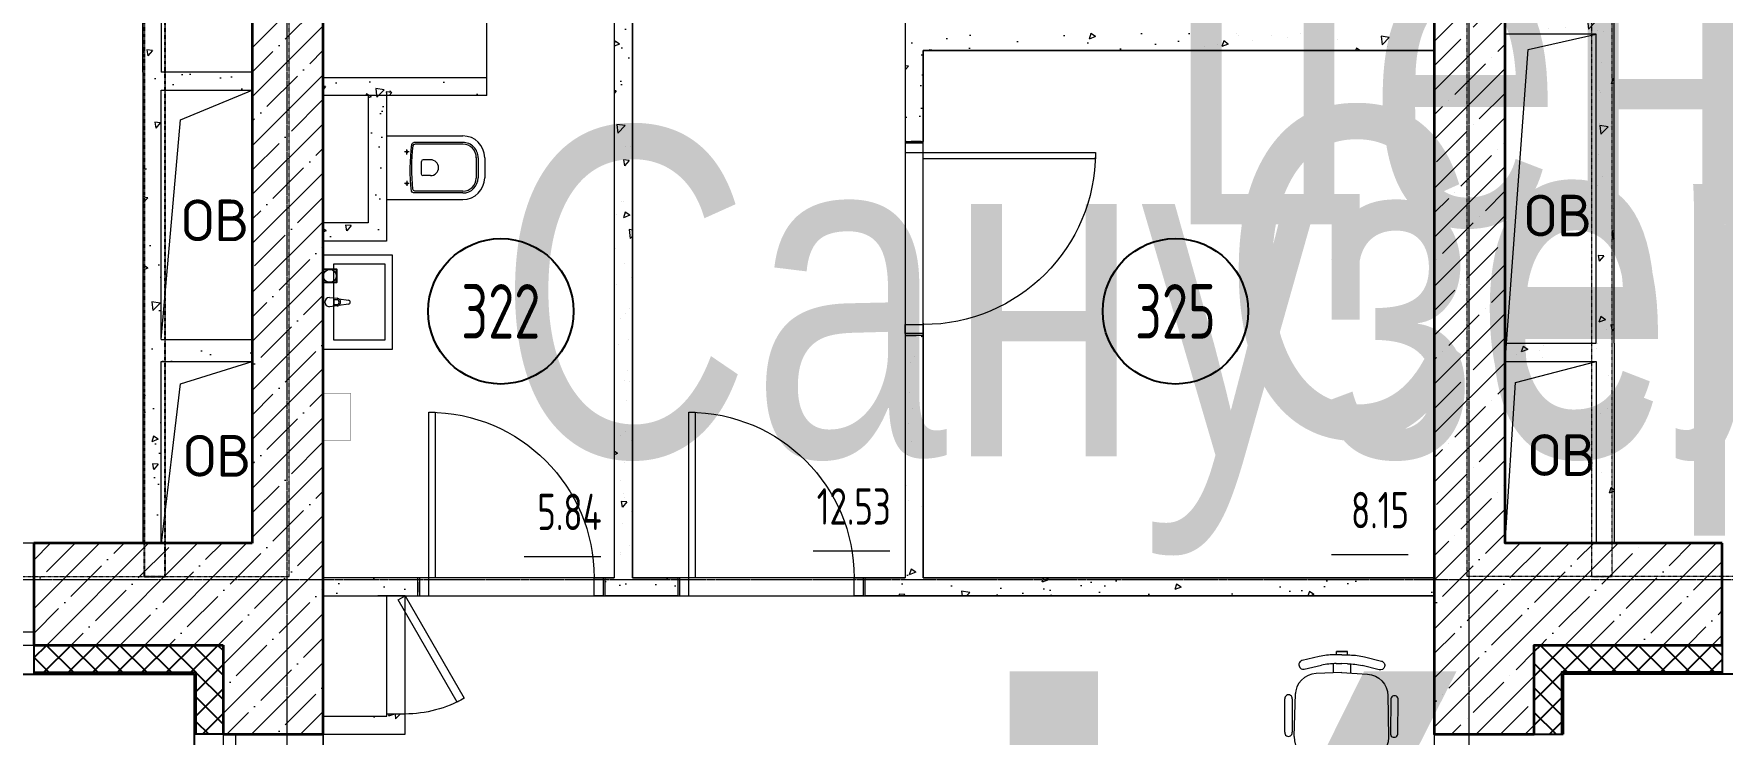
# Model space of a CAD drawing. Header units: millimetres. Extents: x 0 to 168960, y -92093 to 443706.
# Drawn here: x 34549 to 43835, y 339502 to 343356 of the extents above; entities that cross this region are included whole.
import ezdxf
from ezdxf.enums import TextEntityAlignment as Align

# ---------------------------------------------------------------- set-up
doc = ezdxf.new("R2018")
doc.units = ezdxf.units.MM
for name, pattern in [('HIDDEN', [0.375, 0.25, -0.125]), ('короткая штриховая', [282.222222, 141.111111, -141.111111]), ('осевая', [50.8, 31.75, -6.35, 6.35, -6.35])]:
    doc.linetypes.add(name, pattern=pattern)
for name, color, linetype, lineweight in [('_0', 7, 'Continuous', 15), ('АР_Двери', 250, 'Continuous', 9), ('АР_Названия помещений', 124, 'Continuous', 5), ('АР_Номер помещения', 1, 'Continuous', 25), ('АР_Окна БЛОК', 250, 'Continuous', 13), ('АР_Помещения_площадь', 19, 'Continuous', 9), ('АР_Фасад', 7, 'Continuous', 15), ('Балки.1', 7, 'Continuous', 9), ('Основная ГКЛ', 250, 'Continuous', 9)]:
    doc.layers.add(name, color=color, linetype=linetype, lineweight=lineweight)
for name, color, linetype in [('АР_Сущ.Несущая стена', 7, 'Continuous'), ('ТХ_дозаторы', 7, 'Continuous'), ('ТХ_обор_бытовое', 14, 'Continuous')]:
    doc.layers.add(name, color=color, linetype=linetype)
doc.styles.add('ISOCPEUR', font='isocpeur.ttf', dxfattribs={"height": 175})
doc.styles.add('PDF ISOCPEUR', font='isocpeur.ttf')
doc.styles.get("Standard").update_dxf_attribs({"font": 'arial.ttf'})
pattern_1 = [(225, (0, 65599.53), (67.35192, -67.35192), []), (315, (0, 65599.53), (67.35192, 67.35192), [])]
pattern_2 = [(45, (0, 65599.53), (-134.70384, 134.70384), []), (45, (134.7, 65599.53), (-134.70384, 134.70384), [238.125, -47.625, 0, -47.625])]
pattern_3 = [(230, (-108312.07, 363338.7), (-364.36934, 31.8782), [38.1, -419.1]), (175, (-108312.07, 363338.7), (70.4868, -382.1137), [30.48, -335.2812]), (280.45144, (-108342.43, 363341.36), (-293.8825, -350.2355), [32.38, -356.1805]), (226.1842, (-108312.07, 363237.1), (-542.1581, 84.0847), [57.15, -628.65]), (276.63556, (-108357.25, 363244.1), (-474.8083, -494.8522), [48.57, -534.2712]), (171.18415, (-108312.07, 363237.1), (-474.8083, -494.8522), [45.72, -502.9195]), (201, (-108362.87, 363262.5), (-303.2288, 204.5304), [38.1, -419.1]), (146, (-108362.87, 363262.5), (-123.6041, -368.3759), [30.48, -335.28]), (251.45144, (-108388.14, 363279.55), (-426.8328, -163.8455), [32.38, -356.1799]), (217.5, (-108312.07, 363338.7), (-6.17721, -169.11008), [0, -331.216, 0, -340.36, 0, -336.55]), (187.5, (-108312.07, 363338.7), (-133.63933, -200.36115), [0, -194.056, 0, -323.596, 0, -128.27]), (147.5, (-108198.78, 363338.7), (-271.18119, 11.45749), [0, -127, 0, -396.24, 0, -525.78]), (137.5, (-108147.98, 363338.7), (-296.25836, -50.853), [0, -165.1, 0, -263.144, 0, -373.38])]
pattern_4 = [(230, (9245.96, 428938.23), (-364.3693, 31.8782), [38.1, -419.1]), (175, (9245.96, 428938.23), (70.4868, -382.1137), [30.48, -335.2812]), (280.45144, (9215.6, 428940.9), (-293.8825, -350.2355), [32.38, -356.1805]), (226.1842, (9245.96, 428836.63), (-542.158, 84.0847), [57.15, -628.65]), (276.63556, (9200.8, 428843.64), (-474.8083, -494.8522), [48.57, -534.2712]), (171.18415, (9245.96, 428836.63), (-474.8083, -494.8522), [45.72, -502.9195]), (201, (9195.16, 428862.03), (-303.2288, 204.5304), [38.1, -419.1]), (146, (9195.16, 428862.03), (-123.604, -368.376), [30.48, -335.28]), (251.45144, (9169.9, 428879.07), (-426.8328, -163.8455), [32.38, -356.1799]), (217.5, (9245.96, 428938.23), (-6.1772, -169.11008), [0, -331.216, 0, -340.36, 0, -336.55]), (187.5, (9245.96, 428938.23), (-133.63933, -200.36115), [0, -194.056, 0, -323.596, 0, -128.27]), (147.5, (9359.24, 428938.23), (-271.1812, 11.45749), [0, -127, 0, -396.24, 0, -525.78]), (137.5, (9410.04, 428938.23), (-296.25836, -50.853), [0, -165.1, 0, -263.144, 0, -373.38])]
pattern_5 = [(230, (-236923.7, 363948.43), (-364.36934, 31.87817), [38.1, -419.1]), (175, (-236923.7, 363948.43), (70.48684, -382.1137), [30.48, -335.28117]), (280.45144, (-236954.08, 363951.1), (-293.8825, -350.2355), [32.38, -356.1805]), (226.1842, (-236923.7, 363846.83), (-542.1581, 84.08466), [57.15, -628.65]), (276.63556, (-236968.9, 363853.84), (-474.8083, -494.8522), [48.57, -534.2712]), (171.18415, (-236923.7, 363846.83), (-474.8083, -494.8522), [45.7199, -502.9195]), (201, (-236974.5, 363872.23), (-303.22878, 204.5304), [38.1, -419.1]), (146, (-236974.5, 363872.23), (-123.60406, -368.37593), [30.48, -335.28]), (251.45144, (-236999.8, 363889.28), (-426.83284, -163.84554), [32.38, -356.1799]), (217.5, (-236923.71, 363948.43), (-6.177207, -169.11008), [0, -331.216, 0, -340.36, 0, -336.55]), (187.5, (-236923.71, 363948.43), (-133.63933, -200.36115), [0, -194.056, 0, -323.596, 0, -128.27]), (147.5, (-236810.43, 363948.43), (-271.18119, 11.45749), [0, -127, 0, -396.24, 0, -525.78]), (137.5, (-236759.63, 363948.43), (-296.25836, -50.85298), [0, -165.1, 0, -263.144, 0, -373.38])]

# ---------------------------------------------------------------- blocks, each defined once
blk = doc.blocks.new('ОКНО 1910')
at = {"layer": 'АР_Окна БЛОК', "color": 8, "ltscale": 0.1}
for points in [[(178763.3, -124524.8), (180673.3, -124524.8), (180673.3, -125084.8), (178763.3, -125084.8)], [(178763.3, -125014.8), (180673.3, -125014.8), (180673.3, -125084.8), (178763.3, -125084.8)], [(178763.3, -125014.8), (178833.3, -125014.8), (178833.3, -125084.8), (178763.3, -125084.8)], [(180603.3, -125014.8), (180673.3, -125014.8), (180673.3, -125084.8), (180603.3, -125084.8)]]:
    blk.add_lwpolyline(points, close=True, dxfattribs=at)
blk.add_lwpolyline([(178833.3, -125049.8), (180603.3, -125049.8)], dxfattribs=at)
blk = doc.blocks.new('ОКНО 1510')
at = {"layer": 'АР_Окна БЛОК', "color": 8, "ltscale": 0.1}
for points in [[(143973.3, -90946.1), (143973.3, -89436.1), (143903.3, -89436.1), (143903.3, -90946.1)], [(143973.3, -89506.1), (143973.3, -89436.1), (143903.3, -89436.1), (143903.3, -89506.1)], [(143973.3, -90946.1), (143973.3, -90876.1), (143903.3, -90876.1), (143903.3, -90946.1)]]:
    blk.add_lwpolyline(points, close=True, dxfattribs=at)
blk.add_lwpolyline([(143938.3, -90876.1), (143938.3, -89506.1)], dxfattribs=at)
at = {"layer": 'АР_Фасад', "color": 8, "ltscale": 0.1}
blk.add_lwpolyline([(144453.3, -90946.1), (144453.3, -89436.1), (143903.3, -89436.1), (143903.3, -90946.1)], close=True, dxfattribs=at)
blk = doc.blocks.new('3 ЭТАЖ')
at = {"layer": 'АР_Сущ.Несущая стена', "lineweight": 13, "ltscale": 10000}
h = blk.add_hatch(dxfattribs=at)
h.set_pattern_fill('ANSI35', color=8, scale=30)
h.set_pattern_definition(pattern_2)
h.paths.add_polyline_path([(144258.3, -22980.3), (142861.5, -22980.3), (142861.5, -23345.7), (143903.3, -23345.7), (143903.3, -23836.6), (143973.3, -23836.6), (144258.3, -23836.6)])
h.paths.add_polyline_path([(144258.3, -14350), (144063.3, -14350), (144063.3, -22785.7), (142861.5, -22785.7), (142861.5, -22980.3), (144258.3, -22980.3)])
h.paths.add_polyline_path([(144453.3, -22980.3), (144258.3, -22980.3), (144258.3, -23836.6), (144453.3, -23836.6)])
h.paths.add_polyline_path([(144453.3, -14350), (144258.3, -14350), (144258.3, -22980.3), (144453.3, -22980.3)])
h = blk.add_hatch(dxfattribs=at)
h.set_pattern_fill('ANSI35', color=8, scale=30)
h.set_pattern_definition(pattern_2)
h.paths.add_polyline_path([(150563.3, -23836.6), (150758.3, -23836.6), (150758.3, -22980.3), (150563.3, -22980.3)])
h.paths.add_polyline_path([(150758.3, -22980.3), (150758.3, -23836.6), (151113.3, -23836.6), (151113.3, -23345.7), (152147.2, -23345.7), (152147.2, -23275.7), (152147.2, -22980.3)])
h.paths.add_polyline_path([(152147.2, -22980.3), (152147.2, -22785.7), (150953.3, -22785.7), (150953.3, -18151.5), (150758.3, -18151.5), (150758.3, -22980.3)])
h.paths.add_polyline_path([(150758.3, -18151.5), (150563.3, -18151.5), (150563.3, -22980.3), (150758.3, -22980.3)])
at = {"layer": 'АР_Сущ.Несущая стена', "ltscale": 0.1}
h = blk.add_hatch(dxfattribs=at)
h.set_pattern_fill('ANSI37', color=8, scale=30, angle=180)
h.set_pattern_definition(pattern_1)
h.paths.add_polyline_path([(143753.3, -23495.7), (143753.3, -23836.6), (143903.3, -23836.6), (143903.3, -23345.7), (142861.5, -23345.7), (142861.5, -23495.7)])
h = blk.add_hatch(dxfattribs=at)
h.set_pattern_fill('ANSI37', color=8, scale=30, angle=180)
h.set_pattern_definition(pattern_1)
h.paths.add_polyline_path([(151263.3, -23495.7), (152147.2, -23495.7), (152147.2, -23345.7), (151113.3, -23345.7), (151113.3, -23836.6), (151263.3, -23836.6)])
at = {"layer": 'АР_Сущ.Несущая стена', "color": 8, "linetype": 'Continuous', "lineweight": 35}
for p, q in [((144063.3, -14350.7), (144063.3, -22785.7)), ((144453.3, -23836.6), (144453.3, -14350.7)), ((144063.3, -22785.7), (142861.5, -22785.7)), ((142861.5, -22785.7), (142861.5, -23345.7)), ((142861.5, -23345.7), (143903.3, -23345.7)), ((143903.3, -23345.7), (143903.3, -23836.6)), ((143903.3, -23836.6), (144453.3, -23836.6))]:
    blk.add_line(p, q, dxfattribs=at)
at = {"layer": 'АР_Сущ.Несущая стена', "color": 8}
blk.add_line((143206.4, -22785.7), (143319.1, -22785.7), dxfattribs=at)
at = {"layer": 'АР_Сущ.Несущая стена', "color": 8, "linetype": 'короткая штриховая', "ltscale": 0.01}
blk.add_lwpolyline([(143526.5, -11168.2), (143469, -11168.2), (143469, -22968.2), (143584, -22968.2), (143584, -11168.2), (143469, -11168.2)], dxfattribs=at)
at = {"layer": 'АР_Сущ.Несущая стена', "color": 8, "linetype": 'Continuous', "lineweight": 35, "flags": 128}
blk.add_lwpolyline([(152147.2, -22785.7), (150953.3, -22785.7), (150953.3, -18151.5), (150563.3, -18151.5), (150563.3, -23836.6), (151113.3, -23836.6), (151113.3, -23345.7), (152147.2, -23345.7), (152147.2, -22785.7)], dxfattribs=at)
at = {"layer": 'АР_Сущ.Несущая стена', "color": 8, "ltscale": 0.1}
for points in [[(142861.5, -23345.7), (142861.5, -23505.7)], [(152147.2, -23345.7), (152147.2, -23505.7)], [(121351.5, -23505.7), (143743.3, -23505.7), (143743.3, -27210.9), (146236.3, -27210.9)], [(142861.5, -23495.7), (143753.3, -23495.7), (143753.3, -23836.6)], [(152147.2, -23495.7), (151263.3, -23495.7), (151263.3, -23836.6)], [(173657.2, -23505.7), (151273.3, -23505.7), (151273.3, -23836.6)], [(143903.3, -23836.6), (143743.3, -23836.6)], [(151113.3, -23836.6), (151273.3, -23836.6)]]:
    blk.add_lwpolyline(points, dxfattribs=at)
at = {"layer": 'Балки.1', "color": 8, "linetype": 'короткая штриховая', "ltscale": 0.01}
for points in [[(144266.5, -22968.2), (144266.5, -11168.2)], [(153724.9, -22968.2), (150744.9, -22968.2), (150744.9, -11168.2), (153724.9, -11168.2)], [(151484.9, -11168.2), (151427.4, -11168.2), (151427.4, -22968.2), (151542.4, -22968.2), (151542.4, -11168.2), (151427.4, -11168.2)], [(141286.5, -22968.2), (144266.5, -22968.2)]]:
    blk.add_lwpolyline(points, dxfattribs=at)
at = {"layer": 'АР_Сущ.Несущая стена', "color": 8, "xscale": -1}
blk.add_blockref('ОКНО 1910', (321624.9, 101739.1), dxfattribs=at)
at = {"layer": 'АР_Сущ.Несущая стена', "color": 8}
blk.add_blockref('ОКНО 1510', (0, 65599.5), dxfattribs=at)
blk = doc.blocks.new('*U330')
at = {"layer": 'АР_Двери', "color": 8}
for points in [[(50, 0), (0, 0), (0, 100), (50, 100)], [(997, 0), (1047, 0), (1047, 100), (997, 100)], [(50, -947), (85, -947), (85, 0), (50, 0)]]:
    blk.add_lwpolyline(points, close=True, dxfattribs=at)
blk.add_arc((50, 0), 947, 270, 0, dxfattribs=at)
at = {"layer": 'Основная ГКЛ', "color": 8, "linetype": 'HIDDEN', "ltscale": 5}
for p, q in [((-10, 0), (-10, 100)), ((1057, 100), (1057, 0))]:
    blk.add_line(p, q, dxfattribs=at)
blk = doc.blocks.new('*U444')
at = {"layer": 'АР_Двери', "color": 8}
for points in [[(50, 0), (0, 0), (0, 100), (50, 100)], [(959.8, 0), (1009.8, 0), (1009.8, 100), (959.8, 100)], [(50, -909.8), (85, -909.8), (85, 0), (50, 0)]]:
    blk.add_lwpolyline(points, close=True, dxfattribs=at)
blk.add_arc((50, 0), 909.8, 270, 0, dxfattribs=at)
at = {"layer": 'Основная ГКЛ', "color": 8, "linetype": 'HIDDEN', "ltscale": 5}
for p, q in [((-10, 0), (-10, 100)), ((1019.8, 100), (1019.8, 0))]:
    blk.add_line(p, q, dxfattribs=at)
blk = doc.blocks.new('*U445')
at = {"layer": 'АР_Двери', "color": 8}
for points in [[(50, 0), (0, 0), (0, 100), (50, 100)], [(960, 0), (1010, 0), (1010, 100), (960, 100)], [(50, -910), (85, -910), (85, 0), (50, 0)]]:
    blk.add_lwpolyline(points, close=True, dxfattribs=at)
blk.add_arc((50, 0), 910, 270, 0, dxfattribs=at)
at = {"layer": 'Основная ГКЛ', "color": 8, "linetype": 'HIDDEN', "ltscale": 5}
for p, q in [((-10, 0), (-10, 100)), ((1020, 100), (1020, 0))]:
    blk.add_line(p, q, dxfattribs=at)
blk = doc.blocks.new('*U240')
at = {"color": 8}
for p, q in [((-650, 0), (-650, -100)), ((0, 0), (0, -100))]:
    blk.add_line(p, q, dxfattribs=at)
blk.add_lwpolyline([(0, 0), (-562.9, 325), (-584.8, 287.1), (-21.9, -37.9)], close=True, dxfattribs=at)
blk.add_arc((0, 0), 650, 150, 180, dxfattribs=at)
blk = doc.blocks.new('*U356')
at = {"layer": 'АР_Номер помещения', "color": 8}
blk.add_circle((-21160.5, 1148.1), 400, dxfattribs=at)
at = {"layer": 'АР_Помещения_площадь', "color": 8}
blk.add_line((-20610.5, -201.9), (-21032.8, -201.9), dxfattribs=at)
at = {"color": 8, "style": 'ISOCPEUR', "width": 0.7, "flags": 1}
blk.add_attdef('КАТЕГОРИЯ', (-499.2, -2092.2), '', height=250, dxfattribs=at)
at = {"layer": 'АР_Номер помещения', "color": 8, "style": 'ISOCPEUR', "width": 0.7}
blk.add_attdef('НОМЕР_ПОМЕЩЕНИЯ', text='', height=300, dxfattribs=at).set_placement((-21160.5, 1148.1), align=Align.MIDDLE_CENTER)
at = {"layer": 'АР_Помещения_площадь', "color": 8, "lineweight": 30, "width": 0.7, "flags": 104}
blk.add_attdef('ИМЯ_ПОМЕЩЕНИЯ', text='', height=100, dxfattribs=at).set_placement((157.6, 1217.1), align=Align.MIDDLE_CENTER)
at = {"layer": 'АР_Помещения_площадь', "color": 8, "style": 'ISOCPEUR', "width": 0.7}
blk.add_attdef('ПЛОЩАДЬ_ПОМЕЩЕНИЯ', text='', height=200, dxfattribs=at).set_placement((-20605.6, 44.6), align=Align.MIDDLE_RIGHT)
blk = doc.blocks.new('*U357')
at = {"layer": 'АР_Номер помещения', "color": 8}
blk.add_circle((-21380.5, 1418.1), 400, dxfattribs=at)
at = {"layer": 'АР_Помещения_площадь', "color": 8}
blk.add_line((-20720.5, -4871.9), (-21142.8, -4871.9), dxfattribs=at)
at = {"color": 8, "style": 'ISOCPEUR', "width": 0.7, "flags": 1}
blk.add_attdef('КАТЕГОРИЯ', (-499.2, -2092.2), '', height=250, dxfattribs=at)
at = {"layer": 'АР_Номер помещения', "color": 8, "style": 'ISOCPEUR', "width": 0.7}
blk.add_attdef('НОМЕР_ПОМЕЩЕНИЯ', text='', height=300, dxfattribs=at).set_placement((-21380.5, 1418.1), align=Align.MIDDLE_CENTER)
at = {"layer": 'АР_Помещения_площадь', "color": 8, "lineweight": 30, "width": 0.7, "flags": 104}
blk.add_attdef('ИМЯ_ПОМЕЩЕНИЯ', text='', height=100, dxfattribs=at).set_placement((157.6, 1217.1), align=Align.MIDDLE_CENTER)
at = {"layer": 'АР_Помещения_площадь', "color": 8, "style": 'ISOCPEUR', "width": 0.7}
blk.add_attdef('ПЛОЩАДЬ_ПОМЕЩЕНИЯ', text='', height=200, dxfattribs=at).set_placement((-20715.6, -4625.4), align=Align.MIDDLE_RIGHT)
blk = doc.blocks.new('*U347')
at = {"color": 8, "style": 'ISOCPEUR', "width": 0.7, "flags": 1}
blk.add_attdef('КАТЕГОРИЯ', (-499.2, -2092.2), '', height=250, dxfattribs=at)
at = {"layer": 'АР_Номер помещения', "color": 8, "style": 'ISOCPEUR', "width": 0.7}
blk.add_attdef('НОМЕР_ПОМЕЩЕНИЯ', text='', height=300, dxfattribs=at).set_placement((-20750.5, 318.1), align=Align.MIDDLE_CENTER)
at = {"layer": 'АР_Помещения_площадь', "color": 8, "lineweight": 30, "width": 0.7, "flags": 104}
blk.add_attdef('ИМЯ_ПОМЕЩЕНИЯ', text='', height=100, dxfattribs=at).set_placement((157.6, 1217.1), align=Align.MIDDLE_CENTER)
at = {"layer": 'АР_Помещения_площадь', "color": 8, "style": 'ISOCPEUR', "width": 0.7}
blk.add_attdef('ПЛОЩАДЬ_ПОМЕЩЕНИЯ', text='', height=200, dxfattribs=at).set_placement((-19485.6, -1655.4), align=Align.MIDDLE_RIGHT)
blk = doc.blocks.new('*U348')
at = {"layer": 'АР_Номер помещения', "color": 8}
blk.add_circle((-20750.5, 1900.4), 400, dxfattribs=at)
at = {"layer": 'АР_Помещения_площадь', "color": 8}
blk.add_line((-19470.5, 560.4), (-19892.8, 560.4), dxfattribs=at)
at = {"color": 8, "style": 'ISOCPEUR', "width": 0.7, "flags": 1}
blk.add_attdef('КАТЕГОРИЯ', (-499.2, -2092.2), '', height=250, dxfattribs=at)
at = {"layer": 'АР_Номер помещения', "color": 8, "style": 'ISOCPEUR', "width": 0.7}
blk.add_attdef('НОМЕР_ПОМЕЩЕНИЯ', text='', height=300, dxfattribs=at).set_placement((-20750.5, 1900.4), align=Align.MIDDLE_CENTER)
at = {"layer": 'АР_Помещения_площадь', "color": 8, "lineweight": 30, "width": 0.7, "flags": 104}
blk.add_attdef('ИМЯ_ПОМЕЩЕНИЯ', text='', height=100, dxfattribs=at).set_placement((157.6, 1217.1), align=Align.MIDDLE_CENTER)
at = {"layer": 'АР_Помещения_площадь', "color": 8, "style": 'ISOCPEUR', "width": 0.7}
blk.add_attdef('ПЛОЩАДЬ_ПОМЕЩЕНИЯ', text='', height=200, dxfattribs=at).set_placement((-19465.6, 806.9), align=Align.MIDDLE_RIGHT)
blk = doc.blocks.new('*U349')
at = {"color": 8, "style": 'ISOCPEUR', "width": 0.7, "flags": 1}
blk.add_attdef('КАТЕГОРИЯ', (-499.2, -2092.2), '', height=250, dxfattribs=at)
at = {"layer": 'АР_Номер помещения', "color": 8, "style": 'ISOCPEUR', "width": 0.7}
blk.add_attdef('НОМЕР_ПОМЕЩЕНИЯ', text='', height=300, dxfattribs=at).set_placement((-19160.5, 2341.2), align=Align.MIDDLE_CENTER)
at = {"layer": 'АР_Помещения_площадь', "color": 8, "style": 'ISOCPEUR', "width": 0.7}
blk.add_attdef('ПЛОЩАДЬ_ПОМЕЩЕНИЯ', text='', height=200, dxfattribs=at).set_placement((-16195.6, 1377.7), align=Align.MIDDLE_RIGHT)
at = {"layer": 'АР_Помещения_площадь', "color": 8, "lineweight": 30, "width": 0.7, "flags": 104}
blk.add_attdef('ИМЯ_ПОМЕЩЕНИЯ', text='', height=100, dxfattribs=at).set_placement((157.6, 1217.1), align=Align.MIDDLE_CENTER)
blk = doc.blocks.new('унитаз поликлиники')
at = {"color": 8}
for p, q in [((0, 175), (0, -175)), ((0, 175), (420, 175)), ((112.4, 73.1), (112.4, 100.2)), ((420, 138.7), (149.6, 138.7)), ((420, 129), (156.8, 128.7)), ((125.6, 86.7), (99.5, 86.7)), ((191.9, -33.7), (191.9, 33.7)), ((242.4, 43.7), (201.9, 43.7)), ((494, 57.1), (494, -57.1)), ((504, 55), (504, -55)), ((540, 55), (540, -55)), ((125.5, -86.5), (99.4, -86.5)), ((112.3, -73), (112.3, -100.1)), ((242.4, -43.7), (201.9, -43.7)), ((0, -175), (420, -175)), ((420, -139), (147.9, -138.7)), ((420, -129), (155.2, -128.7))]:
    blk.add_line(p, q, dxfattribs=at)
for centre, radius, start, end in [((420, 55), 120, 0, 90), ((420.5, 55.2), 83.5, 359.86187, 90.33349), ((420, 55), 74, 0, 90), ((242.4, 0), 43.7, 270, 90), ((420, -55), 120, 270, 0), ((420, -55), 84, 270, 0), ((420, -55), 74, 270, 358.40182)]:
    blk.add_arc(centre, radius, start, end, dxfattribs=at)
at = {"color": 8, "extrusion": (0, 0, -1)}
for centre, major_axis, ratio, start_param, end_param in [((1158.1, 0), (-731, -726.4), 0.993775, 0.659849, 0.910919), ((984.1, 0), (-23.4, -941.4), 0.89728, 1.422258, 1.677847), ((149.5, 127.3), (-5.6, -10.5), 0.821373, 1.269211, 2.570669), ((154.4, 119.8), (-5.61, -7.72), 0.798093, 1.232924, 2.686723), ((112.4, 86.8), (3.55, 3.55), 1, 5.504025, 11.78721), ((201.9, -33.5), (4.12, -9.49), 0.964797, 0.42926, 1.943413), ((147.9, -127.5), (5.4, -10.4), 0.836443, 0.56114, 1.877577), ((155.2, -117.5), (5.3, -10.4), 0.842984, 0.549902, 1.8819)]:
    blk.add_ellipse(centre, major_axis=major_axis, ratio=ratio, start_param=start_param, end_param=end_param, dxfattribs=at)
at = {"color": 8}
for centre, major_axis, ratio, start_param, end_param in [((201.9, 33.5), (4.12, 9.49), 0.964797, 0.42926, 1.943413), ((112.3, -86.6), (3.54, -3.55), 1, 5.504025, 11.78721)]:
    blk.add_ellipse(centre, major_axis=major_axis, ratio=ratio, start_param=start_param, end_param=end_param, dxfattribs=at)
blk = doc.blocks.new('Из_буфера27431')
at = {"color": 8, "linetype": 'Continuous', "lineweight": 5}
for p, q in [((-138.5, 11.1), (-85.6, 17.7)), ((-138.5, 11.1), (-85.6, 17.7)), ((-76.1, 21), (-34.1, 25)), ((-76.1, 21), (-34.1, 25)), ((-59, 13.6), (-73.9, 13.6)), ((-59, 13.6), (-73.9, 13.6)), ((-59, -13.6), (-59, 13.6)), ((-59, -13.6), (-59, 13.6)), ((-85.6, -17.7), (-138.5, -11.1)), ((-85.6, -17.7), (-138.5, -11.1)), ((-34.1, -25), (-76.1, -21)), ((-34.1, -25), (-76.1, -21)), ((-73.9, -13.6), (-59, -13.6)), ((-73.9, -13.6), (-59, -13.6))]:
    blk.add_line(p, q, dxfattribs=at)
for points in [[(0, -260), (-380, -260), (-380, 260), (0, 260)], [(-59, -210), (-339.1, -210), (-339.1, 210), (-59, 210)], [(-59, -210), (-339.1, -210), (-339.1, 210), (-59, 210)]]:
    blk.add_lwpolyline(points, close=True, dxfattribs=at)
for centre, radius, start, end in [((-137.1, 0), 11.2, 97.13892, 262.86108), ((-137.1, 0), 11.2, 97.13892, 262.86108), ((-74.2, 0), 21.1, 122.77103, 237.22897), ((-74.2, 0), 21.1, 122.77103, 237.22897), ((-73.9, 0), 13.6, 90, 270), ((-73.9, 0), 13.6, 90, 270), ((-74.2, 0), 21.1, 95.16961, 122.77103), ((-74.2, 0), 21.1, 95.16961, 122.77103), ((-34.1, 0), 25, 270, 90), ((-34.1, 0), 25, 270, 90), ((-74.2, 0), 21.1, 237.22897, 264.83039), ((-74.2, 0), 21.1, 237.22897, 264.83039)]:
    blk.add_arc(centre, radius, start, end, dxfattribs=at)
blk = doc.blocks.new('М-60')
at = {"color": 8, "extrusion": (-6.19742e-05, 0.000470712, 1)}
for p, q in [((7035415.4, 1186627.5, -0.2), (7035231.8, 1186626.6, -0.2)), ((7034998.3, 1186437.9, -0.1), (7035019.7, 1186530.9, -0.1)), ((7035049.2, 1186548.9, -0.1), (7035050.6, 1186548.5, -0.1)), ((7035202.1, 1186569.5, -0.1), (7035439, 1186576.2, -0.1)), ((7035232, 1186585.7, -0.1), (7035415.6, 1186586.5, -0.1)), ((7035068.3, 1186519.6, -0.1), (7035046.7, 1186425.8, -0.1)), ((7035085.8, 1186312.9, 0), (7035092.5, 1186454.7, -0.1)), ((7035563.1, 1186460.5, -0.1), (7035569.8, 1186312.9, 0)), ((7034971.3, 1186282.6, 0), (7034970.4, 1186343.1, -0.1)), ((7034989, 1186343.1, -0.1), (7034970.8, 1186343.1, -0.1)), ((7034970.8, 1186343.1, -0.1), (7034970.8, 1186282.6, 0)), ((7034989, 1186312.9, 0), (7034989, 1186356.2, -0.1)), ((7034989, 1186312.9, 0), (7034989, 1186343.1, -0.1)), ((7035037.4, 1186344.1, 0), (7035037.4, 1186312.9, 0)), ((7035037.8, 1186361.3, -0.1), (7035088.1, 1186361.3, -0.1)), ((7034989.4, 1186282.9, 0), (7034971.3, 1186282.6, 0)), ((7034989, 1186313.2, 0), (7034989.4, 1186282.9, 0)), ((7034989, 1186313.2, 0), (7034989.6, 1186269.8, 0)), ((7035037.8, 1186282.6, 0), (7035037.4, 1186313.9, 0)), ((7035038.5, 1186265.5, 0), (7035088.8, 1186266.3, 0)), ((7035085.7, 1186314.6, 0), (7035094.7, 1186172.9, 0)), ((7035565.2, 1186174.3, 0.1), (7035569.7, 1186322, 0)), ((7035000.2, 1186188.3, 0), (7035023, 1186095.7, 0.1)), ((7035071.5, 1186107.6, 0.1), (7035048.4, 1186201.2, 0)), ((7035052.8, 1186078.1, 0.1), (7035054.2, 1186078.5, 0.1)), ((7035206, 1186059.9, 0.1), (7035442.9, 1186056.7, 0.1)), ((7035236.1, 1186044.1, 0.1), (7035419.7, 1186046, 0.1)), ((7035420.2, 1186005.1, 0.1), (7035236.6, 1186003.1, 0.1))]:
    blk.add_line(p, q, dxfattribs=at)
for centre, start, end in [((7035230, 1186606.2, 122.4), 84.99867, 275.52472), ((7035417.4, 1186607.1, 122.4), 264.99867, 95.52472), ((7035234.4, 1186023.7, 122.4), 85.34791, 275.87397), ((7035421.8, 1186025.7, 122.4), 265.34791, 95.87397)]:
    blk.add_arc(centre, 20.6, start, end, dxfattribs=at)
at = {"color": 8, "extrusion": (6.19742e-05, -0.000470712, -1)}
for centre, major_axis, start_param, end_param in [((7035043.3, 1186525.4, -0.1), (15.6, 18.5, 0), 4.240369, 5.829345), ((7035044.7, 1186525.1, -0.1), (15.6, 18.5, 0), -0.45384, 1.098777), ((7035213.4, 1186449, -0.1), (77.8, 92.6, 0), 4.061153, 5.558057), ((7035442.2, 1186455, -0.1), (77.8, 92.6, 0), -0.725128, 0.826554), ((7035352, 1186356.2, 0), (-277.9, 233.5, -0.1), 5.584367, 5.811166), ((7035400.4, 1186344.1, 0), (233.5, 277.9, -0.1), 4.01357, 4.240369)]:
    blk.add_ellipse(centre, major_axis=major_axis, ratio=1, start_param=start_param, end_param=end_param, dxfattribs=at)
at = {"color": 8, "extrusion": (-6.19742e-05, 0.000470712, 1)}
for centre, major_axis, start_param, end_param in [((7035352.6, 1186275.3, 0), (-274.3, -237.7, 0.1), 5.584367, 5.811166), ((7035400.8, 1186288.2, 0), (237.7, -274.3, 0.1), 4.01357, 4.240369), ((7035215.4, 1186180.5, 0), (79.2, -91.4, 0), 4.061153, 5.558057), ((7035444.3, 1186178, 0.1), (79.2, -91.4, 0), -0.725128, 0.826554), ((7035046.5, 1186101.5, 0.1), (15.8, -18.3, 0), 4.240369, 5.829345), ((7035048, 1186101.8, 0.1), (15.8, -18.3, 0), -0.45384, 1.098777)]:
    blk.add_ellipse(centre, major_axis=major_axis, ratio=1, start_param=start_param, end_param=end_param, dxfattribs=at)
blk = doc.blocks.new('У240')
at = {"layer": 'ТХ_обор_бытовое', "color": 8, "lineweight": 0, "ltscale": 100, "transparency": 33554687, "const_width": 2}
blk.add_lwpolyline([(259065, 2931.5), (259065, 3191.5), (259215, 3191.5), (259215, 2931.5)], close=True, dxfattribs=at)
blk = doc.blocks.new('A$C500e89c7')
at = {"color": 8, "ltscale": 100}
blk.add_circle((-36.5, 37.3), 35.3, dxfattribs=at)
at = {"layer": 'ТХ_дозаторы', "color": 8, "ltscale": 100}
blk.add_lwpolyline([(-73, 74.7), (0, 74.7), (0, 0), (-73, 0)], close=True, dxfattribs=at)

msp = doc.modelspace()

# ---------------------------------------------------------------- hatches: boundary and pattern name
at = {"layer": '_0'}
h = msp.add_hatch(dxfattribs=at)
h.set_pattern_fill('AR-CONC', color=256, scale=2, angle=180)
h.set_pattern_definition(pattern_3)
h.paths.add_polyline_path([(35248.752, 349193.615), (35148.694, 349193.615), (35149.678, 347691.084), (35249.621, 347691.084)])
h.paths.add_polyline_path([(35249.678, 344645.541), (35149.678, 344645.541), (35149.678, 343144.82), (35249.678, 343144.82)])
h = msp.add_hatch(dxfattribs=at)
h.set_pattern_fill('AR-CONC', color=256, scale=2, angle=180)
h.set_pattern_definition(pattern_3)
h.paths.add_polyline_path([(39441.262, 347085.224), (39341.295, 347085.224), (39341.278, 346258.434), (39441.245, 346258.434)])
h.paths.add_polyline_path([(42251.278, 343362.953), (40646.278, 343360.386), (40646.278, 343262.953), (42251.278, 343262.953)])
h.paths.add_polyline_path([(39441.245, 343358.458), (39341.278, 343358.458), (39341.278, 342762.953), (39441.278, 342762.953), (39441.278, 343262.953), (40646.278, 343262.953), (40646.278, 343360.386)])
h.paths.add_polyline_path([(39341.278, 344008.438), (39441.245, 344008.438), (39441.245, 346258.434), (39341.278, 346258.434)])
h = msp.add_hatch(dxfattribs=at)
h.set_pattern_fill('AR-CONC', color=256, scale=2, angle=180)
h.set_pattern_definition(pattern_3)
h.paths.add_polyline_path([(37741.278, 344115.224), (36141.278, 344115.224), (36141.278, 344015.224), (37741.278, 344015.224)])
h.paths.add_polyline_path([(37841.278, 345415.224), (37741.278, 345415.224), (37741.278, 340363.434), (37691.278, 340363.434), (37691.278, 340263.434), (38091.278, 340263.434), (38091.278, 340363.434), (37841.278, 340363.434)])
at = {"layer": '_0', "ltscale": 100}
h = msp.add_hatch(dxfattribs=at)
h.set_pattern_fill('AR-CONC', color=256, scale=2, angle=180)
h.set_pattern_definition(pattern_4)
h.paths.add_polyline_path([(42641.278, 345187.99), (42641.278, 345087.99), (43141.278, 345087.99), (43141.278, 343452.99), (42641.278, 343452.99), (42641.278, 343352.99), (43141.278, 343352.99), (43141.278, 341652.99), (43241.278, 341652.99), (43241.278, 345187.99)])
at = {"layer": '_0'}
h = msp.add_hatch(dxfattribs=at)
h.set_pattern_fill('AR-CONC', color=256, scale=2, angle=180)
h.set_pattern_definition([(230, (9688.56, 428938.23), (-364.3693, 31.8782), [38.1, -419.1]), (175, (9688.56, 428938.23), (70.4868, -382.1137), [30.48, -335.2812]), (280.45144, (9658.2, 428940.9), (-293.8825, -350.2355), [32.38, -356.1805]), (226.1842, (9688.56, 428836.63), (-542.158, 84.0847), [57.15, -628.65]), (276.63556, (9643.4, 428843.64), (-474.8083, -494.8522), [48.57, -534.2712]), (171.18415, (9688.56, 428836.63), (-474.8083, -494.8522), [45.72, -502.9195]), (201, (9637.76, 428862.03), (-303.2288, 204.5304), [38.1, -419.1]), (146, (9637.76, 428862.03), (-123.604, -368.376), [30.48, -335.28]), (251.45144, (9612.5, 428879.07), (-426.8328, -163.8455), [32.38, -356.1799]), (217.5, (9688.56, 428938.23), (-6.1772, -169.11008), [0, -331.216, 0, -340.36, 0, -336.55]), (187.5, (9688.56, 428938.23), (-133.63933, -200.36115), [0, -194.056, 0, -323.596, 0, -128.27]), (147.5, (9801.85, 428938.23), (-271.1812, 11.45749), [0, -127, 0, -396.24, 0, -525.78]), (137.5, (9852.65, 428938.23), (-296.25836, -50.853), [0, -165.1, 0, -263.144, 0, -373.38])])
h.paths.add_polyline_path([(35751.278, 341553.006), (35751.278, 341673.006), (35249.678, 341673.006), (35249.678, 343044.82), (35751.278, 343044.82), (35751.278, 343144.82), (35149.678, 343144.82), (35149.678, 340553.006), (35249.678, 340553.006), (35249.678, 341553.006)])
h = msp.add_hatch(dxfattribs=at)
h.set_pattern_fill('AR-CONC', color=256, scale=2, angle=180)
h.set_pattern_definition(pattern_5)
h.paths.add_polyline_path([(37041.278, 343115.224), (36141.278, 343115.224), (36141.278, 343015.224), (37041.278, 343015.224)])
h = msp.add_hatch(dxfattribs=at)
h.set_pattern_fill('AR-CONC', color=256, scale=2, angle=180)
h.set_pattern_definition(pattern_5)
h.paths.add_polyline_path([(36489.235, 342215.224), (36139.235, 342215.224), (36139.235, 342315.224), (36389.235, 342315.224), (36389.235, 343015.224), (36489.235, 343015.224)])
h = msp.add_hatch(dxfattribs=at)
h.set_pattern_fill('AR-CONC', color=256, scale=2, angle=180)
h.set_pattern_definition(pattern_3)
h.paths.add_polyline_path([(39441.278, 341695.953), (39341.278, 341695.953), (39341.278, 340363.434), (39196.278, 340363.434), (39196.278, 340358.434), (40646.278, 340358.434), (40646.278, 340363.434), (39441.278, 340363.434)])
at = {"layer": '_0', "ltscale": 100}
h = msp.add_hatch(dxfattribs=at)
h.set_pattern_fill('AR-CONC', color=256, scale=2, angle=180)
h.set_pattern_definition(pattern_4)
h.paths.add_polyline_path([(42641.278, 341654.59), (42641.278, 341552.99), (43141.278, 341552.99), (43141.278, 340552.99), (43242.879, 340552.99), (43242.479, 341654.59)])
at = {"layer": '_0'}
h = msp.add_hatch(dxfattribs=at)
h.set_pattern_fill('AR-CONC', color=256, scale=2, angle=180)
h.set_pattern_definition(pattern_3)
h.paths.add_polyline_path([(36691.278, 340358.434), (36141.278, 340358.434), (36141.278, 340263.434), (36691.278, 340263.434)])
h = msp.add_hatch(dxfattribs=at)
h.set_pattern_fill('AR-CONC', color=256, scale=2, angle=180)
h.set_pattern_definition(pattern_3)
h.paths.add_polyline_path([(38091.278, 340358.434), (37746.278, 340358.434), (37746.278, 340263.434), (38091.278, 340263.434)])
h.paths.add_polyline_path([(37746.278, 340358.434), (37691.278, 340358.434), (37691.278, 340263.434), (37746.278, 340263.434)])
h = msp.add_hatch(dxfattribs=at)
h.set_pattern_fill('AR-CONC', color=256, scale=2, angle=180)
h.set_pattern_definition(pattern_3)
h.paths.add_polyline_path([(40646.278, 340358.434), (39196.278, 340358.434), (39196.278, 340263.434), (40646.278, 340263.434)])
h.paths.add_polyline_path([(42251.278, 340358.434), (40646.278, 340358.434), (40646.278, 340263.434), (42251.278, 340263.434)])
h = msp.add_hatch(dxfattribs=at)
h.set_pattern_fill('AR-CONC', color=256, scale=2, angle=180)
h.set_pattern_definition(pattern_3)
h.paths.add_polyline_path([(36491.278, 339613.434), (36491.278, 339602.141), (36141.278, 339602.141), (36141.278, 339502.141), (36591.278, 339502.141), (36591.278, 339613.434)])

# ---------------------------------------------------------------- linework, layer by layer
at = {"layer": '_0', "linetype": 'осевая', "ltscale": 0.3}
for p, q in [((35943.707, 333153.426), (35943.707, 353653.426)), ((42443.707, 333153.426), (42443.707, 353653.426)), ((1843.707, 340353.426), (70093.707, 340353.426))]:
    msp.add_line(p, q, dxfattribs=at)
at = {"layer": '_0'}
for p, q in [((43241.278, 341652.99), (43241.278, 340552.99)), ((42641.278, 341552.99), (43141.278, 341552.99)), ((43141.278, 341552.99), (43141.278, 340552.99))]:
    msp.add_line(p, q, dxfattribs=at)
at = {"layer": '_0', "ltscale": 0.1}
msp.add_line((36141.278, 339602.141), (36141.278, 337992.141), dxfattribs=at)
at = {"layer": '_0'}
for points in [[(39341.278, 340363.434), (37841.278, 340363.434), (37841.278, 348715.224), (39341.278, 348715.224)], [(37741.278, 340363.434), (36141.278, 340363.434), (36141.278, 344015.224), (37741.278, 344015.224)], [(42251.278, 340363.434), (39441.278, 340363.434), (39441.278, 343262.953), (42251, 343262.953)], [(40401.278, 336847.801), (36141.278, 336847.801), (36141.278, 339502.141), (36591.278, 339502.141), (36591.278, 340263.434), (42251.278, 340263.434), (42251.278, 337197.801), (40401.278, 337197.801)]]:
    msp.add_lwpolyline(points, close=True, dxfattribs=at)
at = {"layer": '_0', "ltscale": 0.1}
for points in [[(37741.278, 345285.224), (37741.278, 340363.434)], [(37841.278, 345285.017), (37841.278, 340363.434)], [(43241.278, 341652.99), (43241.278, 345187.99), (42641.278, 345187.99)], [(35149.678, 343144.82), (35149.678, 344645.541)], [(35249.678, 344645.541), (35249.678, 343144.82)], [(37041.278, 343015.224), (37041.278, 344015.224)], [(39341.278, 343358.458), (39341.278, 342762.953)], [(42641.278, 341652.99), (43141.278, 341652.99), (43141.278, 343352.99)], [(43141.278, 343352.99), (42641.278, 343352.99)], [(42251, 343262.953), (39441.278, 343262.953), (39441.278, 342762.953)], [(37041.278, 343015.224), (36141.278, 343015.224), (36141.278, 343115.224), (37041.278, 343115.224)], [(36389.235, 343015.224), (36389.235, 342315.224), (36139.235, 342315.224)], [(36489.235, 343015.224), (36489.235, 342215.224), (36139.235, 342215.224)], [(39341.278, 342762.953), (39441.278, 342762.953)], [(39341.278, 341762.953), (39341.278, 340363.434)], [(39441.278, 341762.953), (39441.278, 340363.434)], [(39441.278, 341695.953), (39341.278, 341695.953)], [(36141.278, 340263.434), (36661.278, 340263.434), (36661.278, 340363.434), (36141.278, 340363.434)], [(37841.278, 340363.434), (38091.278, 340363.434), (38091.278, 340263.434), (37691.278, 340263.434), (37691.278, 340363.434), (37741.278, 340363.434)], [(42251.278, 340263.434), (39121.278, 340263.434), (39121.278, 340363.434), (39341.278, 340363.434)], [(39441.278, 340363.434), (42251.278, 340363.434)], [(36141.278, 339502.141), (36591.278, 339502.141), (36591.278, 340263.434)], [(36141.278, 339602.141), (36491.278, 339602.141), (36491.278, 340263.434)], [(36541.278, 340263.434), (36441.278, 340263.434)]]:
    msp.add_lwpolyline(points, dxfattribs=at)
at = {"layer": '_0'}
for points in [[(42641.278, 341552.993), (42767.171, 343268.322), (43141.278, 343352.99)], [(35149.678, 343144.82), (35149.678, 340553.006)], [(35751.278, 343144.82), (35249.678, 343144.82)], [(35249.678, 341673.006), (35249.678, 343044.82), (35751.278, 343044.82)], [(35249.678, 341673.006), (35355.809, 342881.661), (35751.278, 343044.82)], [(35249.678, 341673.006), (35751.278, 341673.006)], [(35249.678, 340553.006), (35249.678, 341553.006)], [(35249.678, 341553.006), (35751.278, 341553.006)], [(35251.278, 340553.006), (35355.809, 341429.003), (35751.278, 341553.006)], [(42641.278, 340552.99), (42698.076, 341438.011), (43141.278, 341552.99)]]:
    msp.add_lwpolyline(points, dxfattribs=at)

# ---------------------------------------------------------------- block references
for name, p in [('3 ЭТАЖ', (-108312.067, 363338.701)), ('унитаз поликлиники', (36489.235, 342618.78)), ('У240', (-222923.69, 338186.439))]:
    msp.add_blockref(name, p, dxfattribs=at)
ref = msp.add_blockref('*U357', (59978.426, 345380.613), dxfattribs=at)
ref.add_attrib('НОМЕР_ПОМЕЩЕНИЯ', '327', dxfattribs={"layer": 'АР_Номер помещения', "color": 8, "height": 300, "style": 'ISOCPEUR', "width": 0.7}).set_placement((38597.933, 346798.701), align=Align.MIDDLE_CENTER)
lines = msp.add_mtext('\\W0.8000;Коридор', dxfattribs={"layer": 'АР_Названия помещений', "color": 8, "insert": (38657.933, 348158.701), "char_height": 1807.9325, "width": 1779.62855, "attachment_point": 1})
ref.add_attrib('ИМЯ_ПОМЕЩЕНИЯ', '', (38657.933, 348158.701), dxfattribs={"flags": 104}).embed_mtext(lines)
ref.add_attrib('ПЛОЩАДЬ_ПОМЕЩЕНИЯ', '12.53', dxfattribs={"layer": 'АР_Помещения_площадь', "color": 8, "height": 200, "style": 'ISOCPEUR', "width": 0.7}).set_placement((39262.819, 340755.207), align=Align.MIDDLE_RIGHT)
ref = msp.add_blockref('*U347', (61578.426, 345820.613), dxfattribs=at)
lines = msp.add_mtext('\\W0.8000;Технический центр', dxfattribs={"layer": 'АР_Названия помещений', "color": 8, "insert": (40777.933, 347128.701), "char_height": 1807.9325, "width": 1779.62855, "attachment_point": 1})
ref.add_attrib('ИМЯ_ПОМЕЩЕНИЯ', '', (40777.933, 347128.701), dxfattribs={"flags": 104}).embed_mtext(lines)
ref = msp.add_blockref('*U348', (61578.426, 339928.343), dxfattribs=at)
ref.add_attrib('НОМЕР_ПОМЕЩЕНИЯ', '325', dxfattribs={"layer": 'АР_Номер помещения', "color": 8, "height": 300, "style": 'ISOCPEUR', "width": 0.7}).set_placement((40827.933, 341828.701), align=Align.MIDDLE_CENTER)
lines = msp.add_mtext('\\W0.8000;Серверная', dxfattribs={"layer": 'АР_Названия помещений', "color": 8, "insert": (41077.933, 342948.701), "char_height": 1807.9325, "width": 1779.62855, "attachment_point": 1})
ref.add_attrib('ИМЯ_ПОМЕЩЕНИЯ', '', (41077.933, 342948.701), dxfattribs={"flags": 104}).embed_mtext(lines)
ref.add_attrib('ПЛОЩАДЬ_ПОМЕЩЕНИЯ', '8.15', dxfattribs={"layer": 'АР_Помещения_площадь', "color": 8, "height": 200, "style": 'ISOCPEUR', "width": 0.7}).set_placement((42112.819, 340735.207), align=Align.MIDDLE_RIGHT)
ref = msp.add_blockref('*U356', (58278.426, 340680.613), dxfattribs=at)
ref.add_attrib('НОМЕР_ПОМЕЩЕНИЯ', '322', dxfattribs={"layer": 'АР_Номер помещения', "color": 8, "height": 300, "style": 'ISOCPEUR', "width": 0.7}).set_placement((37117.933, 341828.701), align=Align.MIDDLE_CENTER)
lines = msp.add_mtext('\\W0.8000;Санузел', dxfattribs={"layer": 'АР_Названия помещений', "color": 8, "insert": (37097.933, 342838.701), "char_height": 1807.9325, "width": 1779.62855, "attachment_point": 1})
ref.add_attrib('ИМЯ_ПОМЕЩЕНИЯ', '', (37097.933, 342838.701), dxfattribs={"flags": 104}).embed_mtext(lines)
ref.add_attrib('ПЛОЩАДЬ_ПОМЕЩЕНИЯ', '5.84', dxfattribs={"layer": 'АР_Помещения_площадь', "color": 8, "height": 200, "style": 'ISOCPEUR', "width": 0.7}).set_placement((37672.819, 340725.207), align=Align.MIDDLE_RIGHT)
at = {"layer": '_0', "linetype": 'Continuous', "ltscale": 2, "xscale": -1}
for name, p, rotation in [('*U330', (39441.278, 342752.953), 90), ('*U445', (36671.278, 340363.434), 180), ('*U444', (38101.278, 340363.434), 180)]:
    msp.add_blockref(name, p, dxfattribs=dict(at, rotation=rotation))
at = {"layer": '_0', "ltscale": 100, "rotation": 180}
msp.add_blockref('Из_буфера27431', (36141.256, 341879.26), dxfattribs=at)
at = {"layer": '_0', "ltscale": 100}
msp.add_blockref('A$C500e89c7', (36214.271, 341986.451), dxfattribs=at)
at = {"layer": '_0', "xscale": -1, "rotation": 270}
msp.add_blockref('*U240', (36591.278, 340263.434), dxfattribs=at)
at = {"layer": '_0', "rotation": 269.0887326624887}
msp.add_blockref('М-60', (-1032535.375, 7392905.382, 392.96), dxfattribs=at)
at = {"layer": '_0'}
ref = msp.add_blockref('*U349', (58278.426, 336167.53), dxfattribs=at)
lines = msp.add_mtext('\\W0.8000;Комната инструктора', dxfattribs={"layer": 'АР_Названия помещений', "color": 8, "insert": (39487.933, 339848.701), "char_height": 4872.2628, "width": 1894.53193, "attachment_point": 1})
ref.add_attrib('ИМЯ_ПОМЕЩЕНИЯ', '', (39487.933, 339848.701), dxfattribs={"flags": 104}).embed_mtext(lines)

# ---------------------------------------------------------------- texts
at = {"layer": '_0', "lineweight": 5, "ltscale": 0.1, "char_height": 229.1932, "attachment_point": 7, "style": 'PDF ISOCPEUR'}
for insert in [(42746.536, 342240.813), (35361.478, 342214.709), (35372.729, 340919.152), (42768.412, 340923.242)]:
    msp.add_mtext('ОВ', dxfattribs=dict(at, insert=insert))

doc.saveas('drawing.dxf')
